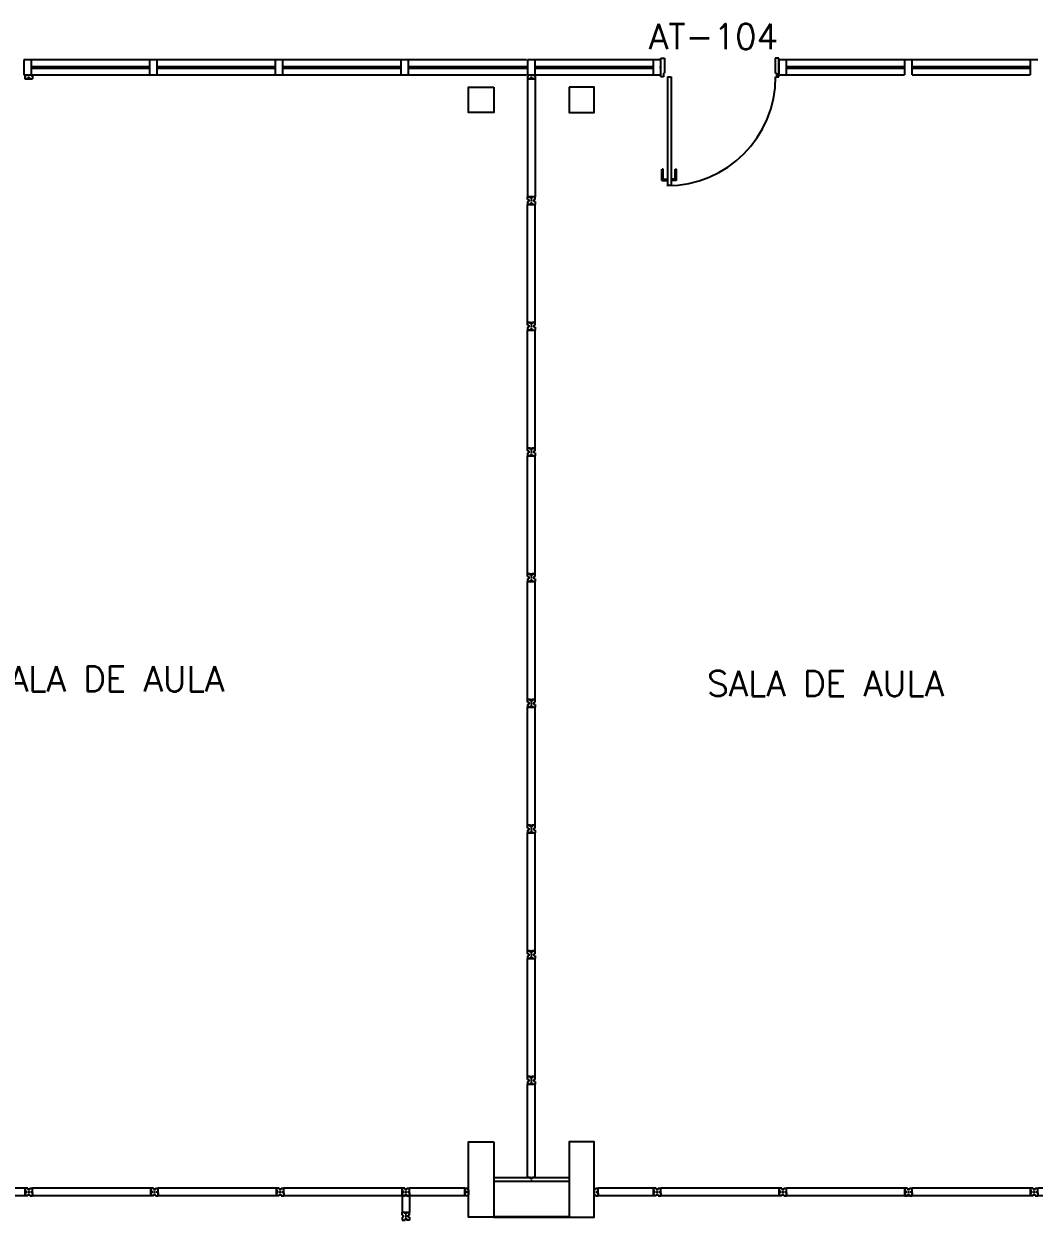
# Model space of a CAD drawing. Header units: millimetres. Extents: x 2860 to 3104, y 1039 to 1134.
# Drawn here: x 2971.17 to 2979.21, y 1061.35 to 1070.87 of the extents above; entities that cross this region are included whole.
import ezdxf

# ---------------------------------------------------------------- set-up
doc = ezdxf.new("R2010")
doc.units = ezdxf.units.MM
for name, color, linetype in [('DIV', 2, 'Continuous'), ('ESQ', 2, 'Continuous'), ('ESTR', 3, 'Continuous'), ('TEXTO', 2, 'Continuous'), ('TEXTO-ENDEREÇO', 2, 'Continuous')]:
    doc.layers.add(name, color=color, linetype=linetype)
doc.styles.add('UNB-100', font='simplex.shx', dxfattribs={"height": 0.2})
doc.styles.add('UNB-100-1', font='simplex.shx', dxfattribs={"height": 0.2})

# ---------------------------------------------------------------- blocks, each defined once
blk = doc.blocks.new('DIVMT-TTS')
for p, q in [((-0.03, 0.03), (-0.03, 0.006)), ((-0.008, 0.03), (-0.03, 0.03)), ((-0.0185, 0.006), (-0.03, 0.006)), ((-0.0185, -0.006), (-0.0185, 0.006)), ((-0.008, 0.03), (-0.008, 0.02)), ((-0.008, 0.02), (0.008, 0.02)), ((-0.0051, 0), (0.0051, 0)), ((0.0051, 0), (-0.0051, 0)), ((-0.0051, 0), (0.0051, 0)), ((0, -0.0051), (0, 0.0051)), ((0, 0.0051), (0, -0.0051)), ((0.008, 0.03), (0.008, 0.02)), ((0.008, 0.03), (0.03, 0.03)), ((0.0205, 0.006), (0.03, 0.006)), ((0.0205, -0.006), (0.0205, 0.006)), ((0.0205, 0.006), (0.0205, -0.006)), ((0.0205, 0.006), (0.03, 0.006)), ((0.97, 0.03), (0.03, 0.03)), ((0.03, 0.006), (0.03, 0.03)), ((0.03, -0.03), (0.03, 0.03)), ((0.03, -0.005), (0.03, 0.005)), ((0.97, -0.03), (0.97, 0.03)), ((0.97, 0.03), (0.97, 0.009)), ((0.97, 0.009), (0.97, 0.027)), ((0.9795, 0.006), (0.97, 0.006)), ((0.97, -0.005), (0.97, 0.005)), ((0.9795, 0.006), (0.9795, -0.006)), ((1.0051, 0), (0.9949, 0)), ((1, 0.0051), (1, -0.0051)), ((-0.0185, -0.006), (-0.03, -0.006)), ((-0.03, -0.03), (-0.03, -0.006)), ((-0.008, -0.03), (-0.03, -0.03)), ((-0.008, -0.03), (-0.008, -0.02)), ((-0.008, -0.02), (0.008, -0.02)), ((0.008, -0.03), (0.008, -0.02)), ((0.008, -0.03), (0.03, -0.03)), ((0.0205, -0.006), (0.03, -0.006)), ((0.0205, -0.006), (0.03, -0.006)), ((0.03, -0.006), (0.03, -0.03)), ((0.97, -0.03), (0.03, -0.03)), ((0.9795, -0.006), (0.97, -0.006)), ((0.97, -0.009), (0.97, -0.027))]:
    blk.add_line(p, q)
blk = doc.blocks.new('PILINT-TTS')
for points in [[(-0.2, 0), (-0.2, -0.2), (0, -0.2), (0, 0)], [(-0.8, 0), (-0.8, -0.2), (-1, -0.2), (-1, 0)], [(-0.8, -8.39), (-0.8, -8.99), (-1, -8.99), (-1, -8.39)]]:
    blk.add_lwpolyline(points, close=True)
blk.add_lwpolyline([(-0.2, -8.99), (0, -8.99), (0, -8.39), (-0.2, -8.39), (-0.2, -8.9904)])
blk = doc.blocks.new('DIVCIR-TTS')
for p, q in [((0.0051, 0), (-0.0051, 0)), ((-0.0051, 0), (0.0051, 0)), ((-0.0051, 0), (0.0051, 0)), ((0, 0.0009), (0, 0.02)), ((0.008, 0.02), (0, 0.02)), ((0, 0.0051), (0, -0.0051)), ((0, -0.0051), (0, 0.0051)), ((0, -0.02), (0, 0.0009)), ((0.008, 0.03), (0.008, 0.02)), ((0.008, 0.03), (0.03, 0.03)), ((0.0205, 0.006), (0.0205, -0.006)), ((0.0205, 0.006), (0.03, 0.006)), ((0.0205, 0.006), (0.0205, -0.006)), ((0.0205, 0.006), (0.03, 0.006)), ((0.0205, -0.004), (0.0205, 0.004)), ((0.0225, 0.006), (0.027, 0.006)), ((0.4699, 0.03), (0.03, 0.03)), ((0.03, -0.03), (0.03, 0.03)), ((0.03, -0.03), (0.03, 0.03)), ((0.03, 0.009), (0.03, 0.027)), ((0.03, -0.005), (0.03, 0.005)), ((0.03, -0.005), (0.03, 0.005)), ((0.4699, 0.03), (0.4699, 0.009)), ((0.4699, -0.03), (0.4699, 0.03)), ((0.4699, 0.03), (0.4699, 0.006)), ((0.4919, 0.03), (0.4699, 0.03)), ((0.4699, 0.009), (0.4699, 0.027)), ((0.4794, 0.006), (0.4699, 0.006)), ((0.4814, 0.006), (0.4699, 0.006)), ((0.4699, -0.005), (0.4699, 0.005)), ((0.4794, 0.006), (0.4794, -0.006)), ((0.4814, -0.006), (0.4814, 0.006)), ((0.4919, 0.03), (0.4919, 0.02)), ((0.4919, 0.02), (0.5079, 0.02)), ((0.505, 0), (0.4948, 0)), ((0.4948, 0), (0.505, 0)), ((0.505, 0), (0.4948, 0)), ((0.4948, 0), (0.505, 0)), ((0.4999, 0.0051), (0.4999, -0.0051)), ((0.4999, -0.0051), (0.4999, 0.0051)), ((0.4999, 0.0051), (0.4999, -0.0051)), ((0.5079, 0.03), (0.5079, 0.02)), ((0.5079, 0.03), (0.5299, 0.03)), ((0.5204, 0.006), (0.5299, 0.006)), ((0.5204, -0.006), (0.5204, 0.006)), ((0.5204, 0.006), (0.5204, -0.006)), ((0.5204, 0.006), (0.5299, 0.006)), ((1.4699, 0.03), (0.5299, 0.03)), ((0.5299, 0.006), (0.5299, 0.03)), ((0.5299, -0.03), (0.5299, 0.03)), ((0.5299, -0.005), (0.5299, 0.005)), ((1.4699, -0.03), (1.4699, 0.03)), ((1.4699, 0.03), (1.4699, 0.009)), ((1.4699, 0.03), (1.4699, 0.006)), ((1.4919, 0.03), (1.4699, 0.03)), ((1.4699, 0.009), (1.4699, 0.027)), ((1.4794, 0.006), (1.4699, 0.006)), ((1.4814, 0.006), (1.4699, 0.006)), ((1.4699, -0.005), (1.4699, 0.005)), ((1.4794, 0.006), (1.4794, -0.006)), ((1.4814, -0.006), (1.4814, 0.006)), ((1.4919, 0.03), (1.4919, 0.02)), ((1.4919, 0.02), (1.5079, 0.02)), ((1.505, 0), (1.4948, 0)), ((1.4948, 0), (1.505, 0)), ((1.505, 0), (1.4948, 0)), ((1.4948, 0), (1.505, 0)), ((1.4999, 0.0051), (1.4999, -0.0051)), ((1.4999, -0.0051), (1.4999, 0.0051)), ((1.4999, 0.0051), (1.4999, -0.0051)), ((1.5079, 0.03), (1.5079, 0.02)), ((1.5079, 0.03), (1.5299, 0.03)), ((1.5204, 0.006), (1.5299, 0.006)), ((1.5204, -0.006), (1.5204, 0.006)), ((1.5204, 0.006), (1.5204, -0.006)), ((1.5204, 0.006), (1.5299, 0.006)), ((2.4699, 0.03), (1.5299, 0.03)), ((1.5299, 0.006), (1.5299, 0.03)), ((1.5299, -0.03), (1.5299, 0.03)), ((1.5299, -0.005), (1.5299, 0.005)), ((2.4699, -0.03), (2.4699, 0.03)), ((2.4699, 0.03), (2.4699, 0.009)), ((2.4699, 0.03), (2.4699, 0.006)), ((2.4919, 0.03), (2.4699, 0.03)), ((2.4699, 0.009), (2.4699, 0.027)), ((2.4794, 0.006), (2.4699, 0.006)), ((2.4814, 0.006), (2.4699, 0.006)), ((2.4699, -0.005), (2.4699, 0.005)), ((2.4794, 0.006), (2.4794, -0.006)), ((2.4814, -0.006), (2.4814, 0.006)), ((2.4919, 0.03), (2.4919, 0.02)), ((2.4919, 0.02), (2.5079, 0.02)), ((2.505, 0), (2.4948, 0)), ((2.4948, 0), (2.505, 0)), ((2.505, 0), (2.4948, 0)), ((2.4948, 0), (2.505, 0)), ((2.4999, 0.0051), (2.4999, -0.0051)), ((2.4999, -0.0051), (2.4999, 0.0051)), ((2.4999, 0.0051), (2.4999, -0.0051)), ((2.5079, 0.03), (2.5079, 0.02)), ((2.5079, 0.03), (2.5299, 0.03)), ((2.5204, 0.006), (2.5299, 0.006)), ((2.5204, -0.006), (2.5204, 0.006)), ((2.5204, 0.006), (2.5204, -0.006)), ((2.5204, 0.006), (2.5299, 0.006)), ((3.4699, 0.03), (2.5299, 0.03)), ((2.5299, 0.006), (2.5299, 0.03)), ((2.5299, -0.03), (2.5299, 0.03)), ((2.5299, -0.005), (2.5299, 0.005)), ((3.4699, -0.03), (3.4699, 0.03)), ((3.4699, 0.03), (3.4699, 0.009)), ((3.4699, 0.03), (3.4699, 0.006)), ((3.4919, 0.03), (3.4699, 0.03)), ((3.4699, 0.009), (3.4699, 0.027)), ((3.4794, 0.006), (3.4699, 0.006)), ((3.4814, 0.006), (3.4699, 0.006)), ((3.4699, -0.005), (3.4699, 0.005)), ((3.4794, 0.006), (3.4794, -0.006)), ((3.4814, -0.006), (3.4814, 0.006)), ((3.4919, 0.03), (3.4919, 0.02)), ((3.4919, 0.02), (3.5079, 0.02)), ((3.505, 0), (3.4948, 0)), ((3.4948, 0), (3.505, 0)), ((3.505, 0), (3.4948, 0)), ((3.4948, 0), (3.505, 0)), ((3.4999, 0.0051), (3.4999, -0.0051)), ((3.4999, -0.0051), (3.4999, 0.0051)), ((3.4999, 0.0051), (3.4999, -0.0051)), ((3.5079, 0.03), (3.5079, 0.02)), ((3.5079, 0.03), (3.5299, 0.03)), ((3.5204, 0.006), (3.5299, 0.006)), ((3.5204, -0.006), (3.5204, 0.006)), ((3.5204, 0.006), (3.5204, -0.006)), ((3.5204, 0.006), (3.5299, 0.006)), ((4.4699, 0.03), (3.5299, 0.03)), ((3.5299, 0.006), (3.5299, 0.03)), ((3.5299, -0.03), (3.5299, 0.03)), ((3.5299, -0.005), (3.5299, 0.005)), ((4.4699, 0.03), (4.4699, 0.006)), ((4.4919, 0.03), (4.4699, 0.03)), ((4.4699, -0.03), (4.4699, 0.03)), ((4.4699, 0.03), (4.4699, 0.009)), ((4.4699, 0.009), (4.4699, 0.027)), ((4.4814, 0.006), (4.4699, 0.006)), ((4.4794, 0.006), (4.4699, 0.006)), ((4.4699, -0.005), (4.4699, 0.005)), ((4.4794, 0.006), (4.4794, -0.006)), ((4.4814, -0.006), (4.4814, 0.006)), ((4.4919, 0.03), (4.4919, 0.02)), ((4.4919, 0.02), (4.5079, 0.02)), ((4.4948, 0), (4.505, 0)), ((4.505, 0), (4.4948, 0)), ((4.4948, 0), (4.505, 0)), ((4.505, 0), (4.4948, 0)), ((4.4999, -0.0051), (4.4999, 0.0051)), ((4.4999, 0.0051), (4.4999, -0.0051)), ((4.4999, 0.0051), (4.4999, -0.0051)), ((4.5079, 0.03), (4.5079, 0.02)), ((4.5079, 0.03), (4.5299, 0.03)), ((4.5204, 0.006), (4.5299, 0.006)), ((4.5204, -0.006), (4.5204, 0.006)), ((4.5204, 0.006), (4.5204, -0.006)), ((4.5204, 0.006), (4.5299, 0.006)), ((4.5299, 0.006), (4.5299, 0.03)), ((4.5299, -0.03), (4.5299, 0.03)), ((4.9696, 0.03), (4.5299, 0.03)), ((4.5299, -0.005), (4.5299, 0.005)), ((4.9696, 0.03), (4.9696, 0.009)), ((4.9696, -0.03), (4.9696, 0.03)), ((4.9916, 0.0289), (4.9696, 0.0289)), ((4.9696, 0.0289), (4.9696, -0.0311)), ((4.9696, 0.009), (4.9696, 0.027)), ((4.9696, 0.0079), (4.9696, 0.0259)), ((4.9791, 0.006), (4.9696, 0.006)), ((4.9696, -0.005), (4.9696, 0.005)), ((4.9791, 0.0049), (4.9696, 0.0049)), ((4.9696, 0.0039), (4.9696, -0.0061)), ((4.9771, 0.0049), (4.9726, 0.0049)), ((4.9791, 0.006), (4.9791, -0.006)), ((4.9791, -0.0071), (4.9791, 0.0049)), ((4.9791, 0.0029), (4.9791, -0.0051)), ((4.9916, 0.0289), (4.9916, 0.0189)), ((4.9996, 0.0189), (4.9916, 0.0189)), ((5.0047, 0), (4.9945, 0)), ((4.9996, 0.0189), (4.9996, -0.0019)), ((4.9996, 0.0051), (4.9996, -0.0051)), ((4.9996, 0.004), (4.9996, -0.0062)), ((0, -0.02), (0.008, -0.02)), ((0.008, -0.03), (0.008, -0.02)), ((0.008, -0.03), (0.03, -0.03)), ((0.0205, -0.006), (0.03, -0.006)), ((0.0205, -0.006), (0.03, -0.006)), ((0.0225, -0.006), (0.027, -0.006)), ((0.03, -0.009), (0.03, -0.027)), ((0.4699, -0.03), (0.03, -0.03)), ((0.4794, -0.006), (0.4699, -0.006)), ((0.4814, -0.006), (0.4699, -0.006)), ((0.4699, -0.03), (0.4699, -0.006)), ((0.4699, -0.009), (0.4699, -0.027)), ((0.4919, -0.03), (0.4699, -0.03)), ((0.4919, -0.03), (0.4919, -0.02)), ((0.4919, -0.02), (0.5079, -0.02)), ((0.5079, -0.03), (0.5079, -0.02)), ((0.5079, -0.03), (0.5299, -0.03)), ((0.5204, -0.006), (0.5299, -0.006)), ((0.5204, -0.006), (0.5299, -0.006)), ((0.5299, -0.006), (0.5299, -0.03)), ((1.4699, -0.03), (0.5299, -0.03)), ((1.4794, -0.006), (1.4699, -0.006)), ((1.4814, -0.006), (1.4699, -0.006)), ((1.4699, -0.03), (1.4699, -0.006)), ((1.4699, -0.009), (1.4699, -0.027)), ((1.4919, -0.03), (1.4699, -0.03)), ((1.4919, -0.03), (1.4919, -0.02)), ((1.4919, -0.02), (1.5079, -0.02)), ((1.5079, -0.03), (1.5079, -0.02)), ((1.5079, -0.03), (1.5299, -0.03)), ((1.5204, -0.006), (1.5299, -0.006)), ((1.5204, -0.006), (1.5299, -0.006)), ((1.5299, -0.006), (1.5299, -0.03)), ((2.4699, -0.03), (1.5299, -0.03)), ((2.4794, -0.006), (2.4699, -0.006)), ((2.4814, -0.006), (2.4699, -0.006)), ((2.4699, -0.03), (2.4699, -0.006)), ((2.4699, -0.009), (2.4699, -0.027)), ((2.4919, -0.03), (2.4699, -0.03)), ((2.4919, -0.03), (2.4919, -0.02)), ((2.4919, -0.02), (2.5079, -0.02)), ((2.5079, -0.03), (2.5079, -0.02)), ((2.5079, -0.03), (2.5299, -0.03)), ((2.5204, -0.006), (2.5299, -0.006)), ((2.5204, -0.006), (2.5299, -0.006)), ((2.5299, -0.006), (2.5299, -0.03)), ((3.4699, -0.03), (2.5299, -0.03)), ((3.4794, -0.006), (3.4699, -0.006)), ((3.4814, -0.006), (3.4699, -0.006)), ((3.4699, -0.03), (3.4699, -0.006)), ((3.4699, -0.009), (3.4699, -0.027)), ((3.4919, -0.03), (3.4699, -0.03)), ((3.4919, -0.03), (3.4919, -0.02)), ((3.4919, -0.02), (3.5079, -0.02)), ((3.5079, -0.03), (3.5079, -0.02)), ((3.5079, -0.03), (3.5299, -0.03)), ((3.5204, -0.006), (3.5299, -0.006)), ((3.5204, -0.006), (3.5299, -0.006)), ((3.5299, -0.006), (3.5299, -0.03)), ((4.4699, -0.03), (3.5299, -0.03)), ((4.4814, -0.006), (4.4699, -0.006)), ((4.4699, -0.03), (4.4699, -0.006)), ((4.4794, -0.006), (4.4699, -0.006)), ((4.4699, -0.009), (4.4699, -0.027)), ((4.4919, -0.03), (4.4699, -0.03)), ((4.4919, -0.03), (4.4919, -0.02)), ((4.4919, -0.02), (4.5079, -0.02)), ((4.5079, -0.03), (4.5079, -0.02)), ((4.5079, -0.03), (4.5299, -0.03)), ((4.5204, -0.006), (4.5299, -0.006)), ((4.5204, -0.006), (4.5299, -0.006)), ((4.5299, -0.006), (4.5299, -0.03)), ((4.9696, -0.03), (4.5299, -0.03)), ((4.9791, -0.006), (4.9696, -0.006)), ((4.9791, -0.0071), (4.9696, -0.0071)), ((4.9696, -0.009), (4.9696, -0.027)), ((4.9696, -0.0101), (4.9696, -0.0281)), ((4.9916, -0.0311), (4.9696, -0.0311)), ((4.9771, -0.0071), (4.9726, -0.0071)), ((4.9916, -0.0311), (4.9916, -0.0211)), ((4.9916, -0.0211), (4.9996, -0.0211)), ((5.0047, -0.0011), (4.9945, -0.0011)), ((4.9996, -0.0019), (4.9996, -0.0211))]:
    blk.add_line(p, q)
blk = doc.blocks.new('MTINI-TTS')
for p, q in [((-0.03, 0.008), (-0.03, 0.03)), ((0.03, 0.03), (-0.03, 0.03)), ((-0.03, 0.008), (-0.02, 0.008)), ((-0.009, 0.03), (-0.027, 0.03)), ((-0.02, 0.008), (-0.02, 0)), ((-0.0009, 0), (-0.02, 0)), ((-0.006, 0.0205), (-0.006, 0.03)), ((-0.006, 0.0225), (-0.006, 0.027)), ((-0.006, 0.0205), (0.006, 0.0205)), ((0.0051, 0), (-0.0051, 0)), ((0.005, 0.03), (-0.005, 0.03)), ((0.004, 0.0205), (-0.004, 0.0205)), ((0.02, 0), (-0.0009, 0)), ((0, -0.0051), (0, 0.0051)), ((0.006, 0.0205), (0.006, 0.03)), ((0.006, 0.0225), (0.006, 0.027)), ((0.009, 0.03), (0.027, 0.03)), ((0.03, 0.008), (0.02, 0.008)), ((0.02, 0), (0.02, 0.008)), ((0.03, 0.008), (0.03, 0.03))]:
    blk.add_line(p, q)
blk = doc.blocks.new('DIV-TTS')
for p, q in [((-0.0051, 0), (0.0051, 0)), ((0, -0.0051), (0, 0.0051)), ((0.0205, 0.006), (0.03, 0.006)), ((0.0205, -0.006), (0.0205, 0.006)), ((0.03, 0.03), (0.97, 0.03)), ((0.03, 0.03), (0.03, -0.03)), ((0.03, 0.009), (0.03, 0.027)), ((0.03, 0.005), (0.03, -0.005)), ((0.97, 0.03), (0.97, -0.03)), ((0.9795, 0.006), (0.97, 0.006)), ((0.97, 0.005), (0.97, -0.005)), ((0.9795, -0.006), (0.9795, 0.006)), ((1.0051, 0), (0.9949, 0)), ((0.9949, 0), (1.0051, 0)), ((1, -0.0051), (1, 0.0051)), ((0.0205, -0.006), (0.03, -0.006)), ((0.03, -0.03), (0.03, -0.009)), ((0.03, -0.009), (0.03, -0.027)), ((0.03, -0.03), (0.97, -0.03)), ((0.9795, -0.006), (0.97, -0.006))]:
    blk.add_line(p, q)
blk = doc.blocks.new('PDV1D-TTS')
at = {"layer": 'DIV'}
for p, q in [((0, 0), (-0.0116, 0)), ((0, 0.06), (0, 0.075)), ((0, 0.075), (0.03, 0.075)), ((0, -0.06), (0, 0.06)), ((0.03, 0.075), (0.03, -0.0449)), ((0.91, 0.075), (0.91, -0.0449)), ((0.94, 0.075), (0.91, 0.075)), ((0.94, 0.06), (0.94, 0.075)), ((0.94, -0.06), (0.94, 0.06)), ((0, -0.075), (0, -0.0597)), ((0.0201, -0.075), (0, -0.075)), ((0.0201, -0.0449), (0.03, -0.0449)), ((0.0201, -0.0449), (0.0201, -0.075)), ((0.0517, -0.0755), (0.0517, -0.9397)), ((0.0521, -0.0755), (0.0821, -0.0755)), ((0.0817, -0.0755), (0.0817, -0.9397)), ((0.9199, -0.0449), (0.91, -0.0449)), ((0.9199, -0.0449), (0.9199, -0.075)), ((0.9199, -0.075), (0.94, -0.075)), ((0.94, -0.075), (0.94, -0.0597)), ((0.0817, -0.9397), (0.0517, -0.9397))]:
    blk.add_line(p, q, dxfattribs=at)
at = {"layer": 'DIV', "color": 1}
for p, q in [((0.0092, -0.8997), (0.0092, -0.8097)), ((0.0192, -0.8097), (0.0093, -0.8097)), ((0.0192, -0.8897), (0.0192, -0.8097)), ((0.1138, -0.8097), (0.1237, -0.8097)), ((0.1138, -0.8897), (0.1138, -0.8097)), ((0.1238, -0.8997), (0.1238, -0.8097)), ((0.0092, -0.8997), (0.0492, -0.8997)), ((0.0192, -0.8897), (0.0492, -0.8897)), ((0.1138, -0.8897), (0.0838, -0.8897)), ((0.1238, -0.8997), (0.0838, -0.8997))]:
    blk.add_line(p, q, dxfattribs=at)
blk.add_arc((0.0485, -0.0751), 0.8651, 270, 0, dxfattribs=at)

msp = doc.modelspace()

# ---------------------------------------------------------------- linework, layer by layer
at = {"layer": 'DIV'}
for p, q in [((2975.1773, 1062.4698), (2975.1773, 1062.4918)), ((2975.1773, 1062.4918), (2975.2013, 1062.4918)), ((2975.1773, 1062.4698), (2975.1873, 1062.4698)), ((2975.1773, 1062.4538), (2975.1873, 1062.4538)), ((2975.1773, 1062.4538), (2975.1773, 1062.4318)), ((2975.1773, 1061.6886), (2975.1773, 1062.4318)), ((2975.2013, 1062.4318), (2975.1773, 1062.4318)), ((2975.1773, 1062.4318), (2975.2373, 1062.4318)), ((2975.1873, 1062.4698), (2975.1873, 1062.4538)), ((2975.2013, 1062.4803), (2975.2013, 1062.4918)), ((2975.2013, 1062.4803), (2975.2133, 1062.4803)), ((2975.2013, 1062.4413), (2975.2133, 1062.4413)), ((2975.2013, 1062.4413), (2975.2013, 1062.4318)), ((2975.2133, 1062.4413), (2975.2013, 1062.4413)), ((2975.2013, 1062.4413), (2975.2013, 1062.4318)), ((2975.2022, 1062.4618), (2975.2124, 1062.4618)), ((2975.2124, 1062.4618), (2975.2022, 1062.4618)), ((2975.2023, 1062.4318), (2975.2123, 1062.4318)), ((2975.2073, 1062.4669), (2975.2073, 1062.4567)), ((2975.2073, 1062.4567), (2975.2073, 1062.4669)), ((2975.2073, 1062.4669), (2975.2073, 1062.4567)), ((2975.2133, 1062.4803), (2975.2133, 1062.4918)), ((2975.2373, 1062.4918), (2975.2133, 1062.4918)), ((2975.2133, 1062.4413), (2975.2133, 1062.4318)), ((2975.2133, 1062.4413), (2975.2133, 1062.4318)), ((2975.2133, 1062.4318), (2975.2373, 1062.4318)), ((2975.2373, 1062.4698), (2975.2273, 1062.4698)), ((2975.2273, 1062.4698), (2975.2273, 1062.4538)), ((2975.2373, 1062.4538), (2975.2273, 1062.4538)), ((2975.2373, 1062.4698), (2975.2373, 1062.4918)), ((2975.2373, 1062.4538), (2975.2373, 1062.4318)), ((2975.2373, 1061.6886), (2975.2373, 1062.4318)), ((2974.908, 1061.6886), (2975.5072, 1061.6886)), ((2974.908, 1061.6586), (2975.5072, 1061.6586)), ((2975.1773, 1061.6886), (2975.2373, 1061.6886)), ((2975.1983, 1061.6886), (2975.1803, 1061.6886)), ((2975.2013, 1061.6791), (2975.2013, 1061.6886)), ((2975.2133, 1061.6791), (2975.2013, 1061.6791)), ((2975.2124, 1061.6586), (2975.2022, 1061.6586)), ((2975.2023, 1061.6886), (2975.2123, 1061.6886)), ((2975.2073, 1061.6535), (2975.2073, 1061.6637)), ((2975.2133, 1061.6791), (2975.2133, 1061.6886)), ((2975.2163, 1061.6886), (2975.2343, 1061.6886)), ((2975.2373, 1061.6886), (2975.2163, 1061.6886)), ((2974.2019, 1061.5523), (2974.2139, 1061.5523)), ((2974.2019, 1061.5523), (2974.2019, 1061.5428)), ((2974.2028, 1061.5728), (2974.213, 1061.5728)), ((2974.2079, 1061.5779), (2974.2079, 1061.5677)), ((2974.2139, 1061.5523), (2974.2139, 1061.5428)), ((2978.2019, 1061.5523), (2978.2139, 1061.5523)), ((2978.2019, 1061.5523), (2978.2019, 1061.5428)), ((2978.2028, 1061.5728), (2978.213, 1061.5728)), ((2978.2079, 1061.5779), (2978.2079, 1061.5677)), ((2978.2139, 1061.5523), (2978.2139, 1061.5428)), ((2974.1779, 1061.5428), (2974.1779, 1061.41)), ((2974.2379, 1061.5428), (2974.1779, 1061.5428)), ((2974.1779, 1061.5428), (2974.1989, 1061.5428)), ((2974.1989, 1061.5428), (2974.1809, 1061.5428)), ((2974.2129, 1061.5428), (2974.2029, 1061.5428)), ((2974.2169, 1061.5428), (2974.2349, 1061.5428)), ((2974.2379, 1061.5428), (2974.2379, 1061.41)), ((2978.2379, 1061.5428), (2978.1779, 1061.5428)), ((2978.1779, 1061.5428), (2978.1989, 1061.5428)), ((2978.1989, 1061.5428), (2978.1809, 1061.5428)), ((2978.2129, 1061.5428), (2978.2029, 1061.5428)), ((2978.2169, 1061.5428), (2978.2349, 1061.5428)), ((2974.2019, 1061.41), (2974.1779, 1061.41)), ((2974.1779, 1061.388), (2974.1779, 1061.41)), ((2974.2379, 1061.41), (2974.1779, 1061.41)), ((2974.1779, 1061.388), (2974.1879, 1061.388)), ((2974.1779, 1061.372), (2974.1879, 1061.372)), ((2974.1779, 1061.372), (2974.1779, 1061.35)), ((2974.1879, 1061.372), (2974.1879, 1061.388)), ((2974.2019, 1061.4005), (2974.2019, 1061.41)), ((2974.2019, 1061.4005), (2974.2019, 1061.41)), ((2974.2139, 1061.4005), (2974.2019, 1061.4005)), ((2974.2019, 1061.4005), (2974.2139, 1061.4005)), ((2974.213, 1061.38), (2974.2028, 1061.38)), ((2974.2028, 1061.38), (2974.213, 1061.38)), ((2974.2129, 1061.41), (2974.2029, 1061.41)), ((2974.2079, 1061.3749), (2974.2079, 1061.3851)), ((2974.2079, 1061.3851), (2974.2079, 1061.3749)), ((2974.2079, 1061.3749), (2974.2079, 1061.3851)), ((2974.2139, 1061.41), (2974.2379, 1061.41)), ((2974.2139, 1061.4005), (2974.2139, 1061.41)), ((2974.2139, 1061.4005), (2974.2139, 1061.41)), ((2974.2379, 1061.388), (2974.2279, 1061.388)), ((2974.2279, 1061.372), (2974.2279, 1061.388)), ((2974.2379, 1061.372), (2974.2279, 1061.372)), ((2974.2379, 1061.388), (2974.2379, 1061.41)), ((2974.2379, 1061.372), (2974.2379, 1061.35)), ((2974.908, 1061.3796), (2975.5099, 1061.3796)), ((2974.908, 1061.3736), (2975.5099, 1061.3736)), ((2974.1779, 1061.35), (2974.2019, 1061.35)), ((2974.2019, 1061.3615), (2974.2019, 1061.35)), ((2974.2139, 1061.3615), (2974.2019, 1061.3615)), ((2974.2139, 1061.3615), (2974.2139, 1061.35)), ((2974.2379, 1061.35), (2974.2139, 1061.35))]:
    msp.add_line(p, q, dxfattribs=at)
at = {"layer": 'ESQ'}
for p, q in [((2971.169, 1070.5818), (2971.169, 1070.4627)), ((2971.229, 1070.5818), (2971.169, 1070.5818)), ((2971.229, 1070.4618), (2971.229, 1070.5818)), ((2971.229, 1070.5158), (2972.169, 1070.5158)), ((2972.169, 1070.5818), (2971.2296, 1070.5818)), ((2972.169, 1070.5278), (2971.2296, 1070.5278)), ((2972.169, 1070.5818), (2972.169, 1070.4627)), ((2972.229, 1070.5818), (2972.169, 1070.5818)), ((2972.229, 1070.4618), (2972.229, 1070.5818)), ((2972.229, 1070.5158), (2973.169, 1070.5158)), ((2973.169, 1070.5818), (2972.2296, 1070.5818)), ((2973.169, 1070.5278), (2972.2296, 1070.5278)), ((2973.169, 1070.5818), (2973.169, 1070.4627)), ((2973.229, 1070.5818), (2973.169, 1070.5818)), ((2973.229, 1070.4618), (2973.229, 1070.5818)), ((2973.229, 1070.5158), (2974.169, 1070.5158)), ((2974.169, 1070.5818), (2973.2296, 1070.5818)), ((2974.169, 1070.5278), (2973.2296, 1070.5278)), ((2974.169, 1070.5818), (2974.169, 1070.4627)), ((2974.229, 1070.5818), (2974.169, 1070.5818)), ((2974.229, 1070.4618), (2974.229, 1070.5818)), ((2974.229, 1070.5158), (2975.169, 1070.5158)), ((2975.169, 1070.5818), (2974.2296, 1070.5818)), ((2975.169, 1070.5278), (2974.2296, 1070.5278)), ((2975.2373, 1070.5818), (2975.1773, 1070.5818)), ((2975.1773, 1070.5818), (2975.1773, 1070.4627)), ((2975.2373, 1070.4618), (2975.2373, 1070.5818)), ((2975.2373, 1070.5158), (2976.1773, 1070.5158)), ((2976.1773, 1070.5818), (2975.238, 1070.5818)), ((2976.1773, 1070.5278), (2975.238, 1070.5278)), ((2976.1773, 1070.5818), (2976.1773, 1070.4627)), ((2976.2373, 1070.5818), (2976.1773, 1070.5818)), ((2976.2373, 1070.4618), (2976.2373, 1070.5818)), ((2977.1773, 1070.5818), (2977.1773, 1070.4627)), ((2977.2373, 1070.5818), (2977.1773, 1070.5818)), ((2977.2373, 1070.4618), (2977.2373, 1070.5818)), ((2977.2373, 1070.5158), (2978.1773, 1070.5158)), ((2978.1773, 1070.5818), (2977.238, 1070.5818)), ((2978.1773, 1070.5278), (2977.238, 1070.5278)), ((2978.1773, 1070.5818), (2978.1773, 1070.4627)), ((2978.2373, 1070.5818), (2978.1773, 1070.5818)), ((2978.2373, 1070.4618), (2978.2373, 1070.5818)), ((2978.2373, 1070.5158), (2979.1773, 1070.5158)), ((2979.1773, 1070.5818), (2978.238, 1070.5818)), ((2979.1773, 1070.5278), (2978.238, 1070.5278)), ((2979.1773, 1070.5818), (2979.1773, 1070.4627)), ((2979.2373, 1070.5818), (2979.1773, 1070.5818)), ((2971.169, 1070.4618), (2971.229, 1070.4618)), ((2971.229, 1070.4618), (2972.169, 1070.4618)), ((2972.169, 1070.4618), (2972.229, 1070.4618)), ((2972.229, 1070.4618), (2973.169, 1070.4618)), ((2973.169, 1070.4618), (2973.229, 1070.4618)), ((2973.229, 1070.4618), (2974.169, 1070.4618)), ((2974.169, 1070.4618), (2974.229, 1070.4618)), ((2974.229, 1070.4618), (2975.169, 1070.4618)), ((2975.1773, 1070.4618), (2975.2373, 1070.4618)), ((2975.2373, 1070.4618), (2976.1773, 1070.4618)), ((2976.1773, 1070.4618), (2976.2373, 1070.4618)), ((2977.1773, 1070.4618), (2977.2373, 1070.4618)), ((2977.2373, 1070.4618), (2978.1773, 1070.4618)), ((2978.2373, 1070.4618), (2979.1773, 1070.4618))]:
    msp.add_line(p, q, dxfattribs=at)

# ---------------------------------------------------------------- block references
at = {"layer": 'DIV'}
for name, p in [('PDV1D-TTS', (2976.2373, 1070.5218)), ('DIVCIR-TTS', (2969.708, 1061.5728)), ('DIVCIR-TTS', (2975.708, 1061.5728))]:
    msp.add_blockref(name, p, dxfattribs=at)
for name, p, rotation in [('MTINI-TTS', (2971.2073, 1070.4618), 180), ('DIV-TTS', (2975.2073, 1070.4618), 270), ('MTINI-TTS', (2975.2073, 1070.4618), 180), ('DIVMT-TTS', (2975.2073, 1069.4618), 270), ('DIVMT-TTS', (2975.2073, 1068.4618), 270), ('DIVMT-TTS', (2975.2073, 1067.4618), 270), ('DIVMT-TTS', (2975.2073, 1066.4618), 270), ('DIVMT-TTS', (2975.2073, 1065.4618), 270), ('DIVMT-TTS', (2975.2073, 1064.4618), 270), ('DIVMT-TTS', (2975.2073, 1063.4618), 270)]:
    msp.add_blockref(name, p, dxfattribs=dict(at, rotation=rotation))
at = {"layer": 'ESTR', "color": 9}
msp.add_blockref('PILINT-TTS', (2975.708, 1070.3636), dxfattribs=at)

# ---------------------------------------------------------------- texts
at = {"layer": 'TEXTO', "style": 'UNB-100'}
for p in [(2970.8765, 1065.5564), (2976.6054, 1065.5195)]:
    msp.add_text('SALA DE AULA', height=0.2, dxfattribs=at).set_placement(p)
at = {"layer": 'TEXTO-ENDEREÇO', "style": 'UNB-100-1'}
msp.add_text('AT-104', height=0.2, dxfattribs=at).set_placement((2976.1424, 1070.668))

doc.saveas('drawing.dxf')
